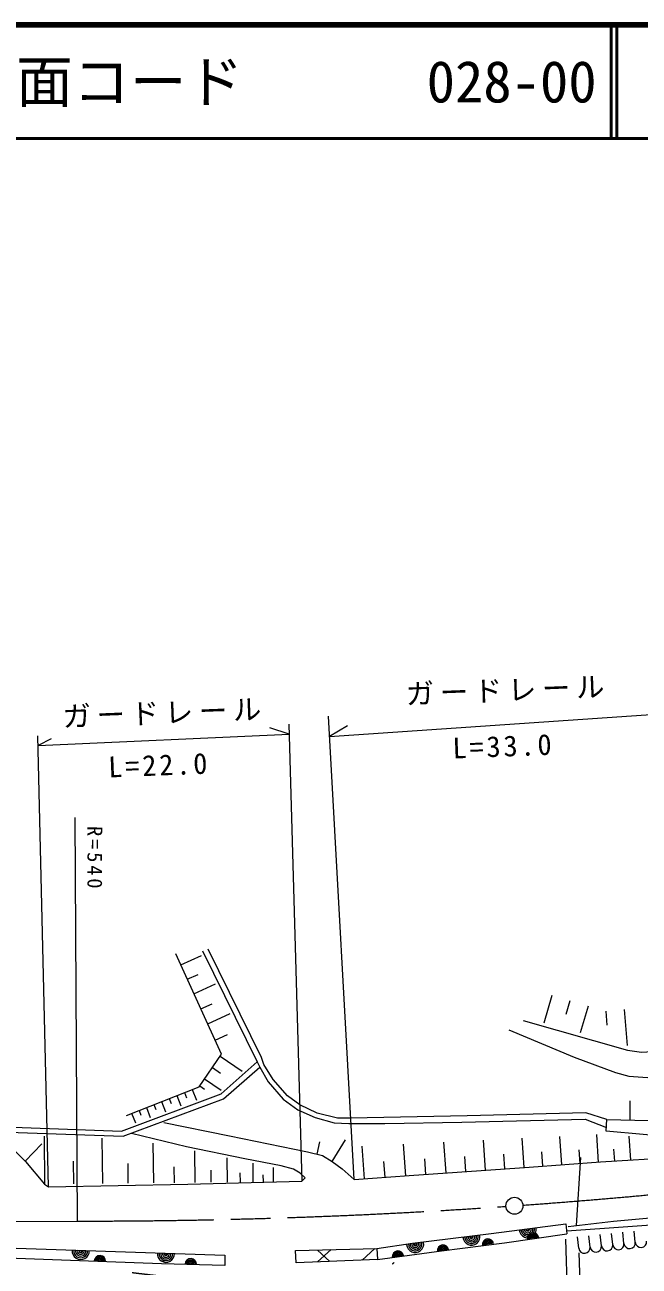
# Model space of a CAD drawing. Units: millimetres, scale not verified. Extents: x 40000 to 680000, y 20000 to 380000.
# Drawn here: x 126147 to 180230, y 270744 to 380000 of the extents above; entities that cross this region are included whole.
import ezdxf
from ezdxf.enums import TextEntityAlignment as Align

# ---------------------------------------------------------------- set-up
doc = ezdxf.new("R2010")
doc.units = ezdxf.units.MM
doc.header["$LTSCALE"] = 1000
doc.linetypes.add('CHAIN', pattern=[18.5, 12, -1.5, 3.5, -1.5])
doc.linetypes.add('DASHED_SPACED', pattern=[12, 6, -6])
for name, color, linetype, lineweight in [('M-TTL', 2, 'Continuous', 140), ('M-TTL-LINE', 7, 'Continuous', 50), ('M-WORK', 1, 'Continuous', 13)]:
    doc.layers.add(name, color=color, linetype=linetype, lineweight=lineweight)
doc.layers.add('M-TTL-TXT', color=7, linetype='Continuous')
doc.styles.add('ＭＳ ゴシック', font='')
doc.styles.get('ＭＳ ゴシック').set_extended_font_data('MS Gothic')

msp = doc.modelspace()

# ---------------------------------------------------------------- hatches: boundary and pattern name
at = {"layer": 'M-WORK'}
h = msp.add_hatch(dxfattribs=at)
h.set_pattern_fill('USER', color=256, style=0, pattern_type=2)
h.set_pattern_definition([(42.22, (152492, 271630), (-1680, 1851.4), []), (137.48, (152492, 271630), (-2703.5, -2948), [])])
h.paths.add_polyline_path([(150020, 271033), (157184, 271343), (157146, 272309), (149978, 272111)])

# ---------------------------------------------------------------- linework, layer by layer
at = {"layer": 'M-TTL'}
msp.add_line((680000, 380000), (40000, 380000), dxfattribs=at)
at = {"layer": 'M-TTL-LINE'}
for p, q in [((177750, 380000), (177750, 370000)), ((178250, 380000), (178250, 370000)), ((40000, 370000), (680000, 370000))]:
    msp.add_line(p, q, dxfattribs=at)
at = {"layer": 'M-WORK'}
for p, q in [((155144, 278381), (152880, 319166)), ((149399, 318444), (150539, 278212)), ((128233, 277718), (127288, 317424)), ((130782, 274713), (130569, 310240)), ((139868, 297266), (141693, 298102)), ((140453, 295990), (141403, 296425)), ((141038, 294714), (142937, 295584)), ((172545, 294557), (171843, 292141)), ((174139, 294093), (173787, 292885)), ((141643, 293392), (142632, 293845)), ((142249, 292069), (144226, 292975)), ((175732, 293630), (175049, 291282)), ((177286, 293185), (177396, 291968)), ((178896, 293331), (179184, 290159)), ((142903, 290643), (143977, 291136)), ((143339, 289236), (145292, 287902)), ((143417, 285908), (146597, 288740)), ((142658, 288238), (143386, 287741)), ((140890, 286298), (141258, 285365)), ((141553, 286620), (141967, 286337)), ((141977, 287241), (143433, 286247)), ((138171, 285228), (138521, 284338)), ((138844, 285493), (139019, 285048)), ((139518, 285758), (139876, 284846)), ((140204, 286028), (140383, 285572)), ((179434, 283648), (179441, 285310)), ((135552, 284197), (135886, 283349)), ((136201, 284453), (136367, 284029)), ((136849, 284708), (137191, 283839)), ((137510, 284968), (137681, 284533)), ((127913, 277963), (127867, 282189)), ((133004, 278019), (132960, 282011)), ((170103, 279423), (169923, 282002)), ((173420, 279654), (173245, 282168)), ((176661, 279880), (176490, 282331)), ((179500, 280077), (179353, 282194)), ((126176, 279997), (127659, 281501)), ((137497, 278068), (137459, 281563)), ((141131, 278108), (141101, 280887)), ((151870, 280598), (152131, 281689)), ((153203, 279957), (154383, 281865)), ((156043, 278444), (155845, 281297)), ((159681, 278697), (159487, 281479)), ((163235, 278945), (163047, 281657)), ((166709, 279187), (166525, 281832)), ((171761, 279538), (171674, 280796)), ((175040, 279767), (174955, 280993)), ((178081, 279979), (178007, 281037)), ((130459, 277991), (130437, 279987)), ((135251, 278044), (135232, 279791)), ((143997, 278140), (143974, 280278)), ((146257, 278165), (146239, 279798)), ((157862, 278571), (157765, 279962)), ((161458, 278821), (161364, 280177)), ((164972, 279066), (164880, 280388)), ((168406, 279305), (168316, 280594)), ((139314, 278088), (139299, 279478)), ((142564, 278124), (142553, 279193)), ((145127, 278152), (145118, 278969)), ((147148, 278175), (147141, 278792)), ((148039, 278184), (148025, 279419)), ((173776, 274469), (173859, 273577)), ((174913, 272327), (174810, 273322)), ((175908, 272430), (175805, 273425)), ((176903, 272533), (176800, 273528)), ((177897, 272637), (177794, 273631)), ((178892, 272740), (178789, 273735)), ((179887, 272843), (179784, 273838)), ((174342, 251148), (173783, 273125))]:
    msp.add_line(p, q, dxfattribs=at)
at = {"layer": 'M-WORK', "linetype": 'DASHED_SPACED'}
msp.add_line((174714, 274318), (175252, 282894), dxfattribs=at)
at = {"layer": 'M-WORK', "linetype": 'CHAIN'}
msp.add_line((69283, 274345), (130782, 274713), dxfattribs=at)
at = {"layer": 'M-WORK'}
for points in [[(154556, 318302), (152979, 317367), (185135, 319577), (183015, 320258)], [(128464, 317168), (127308, 316580), (149423, 317579), (147711, 318114)], [(141776, 298499), (146597, 288740), (146833, 288266), (147568, 286980), (148885, 285435), (150179, 284518), (151705, 283827), (153392, 283360), (154677, 283289), (157845, 283291), (164612, 283432), (175463, 283684), (177346, 282959)], [(177374, 283657), (175538, 284243), (165099, 283983), (154827, 283779), (153661, 283768), (151870, 284215), (150348, 284930), (149274, 285727), (148004, 287161), (147200, 288485), (146985, 289113), (142286, 298654)], [(135087, 284014), (141496, 286536), (143464, 289418), (139428, 298226)], [(168753, 291557), (174507, 289131), (178151, 287785), (179312, 287467), (180962, 287338), (182194, 287386), (184157, 287897), (188135, 289478), (190845, 290696), (193777, 292454), (198303, 295484)], [(170028, 292368), (179200, 289749), (180440, 289579), (183263, 289761), (184524, 289991), (187317, 290934), (191091, 292786), (194777, 295033)], [(134795, 282198), (143651, 285482), (146833, 288266)], [(173974, 274232), (177955, 274693), (186689, 275483), (195751, 276318), (206490, 277581), (216407, 278812), (226925, 280163), (235901, 281333), (245074, 282438), (251610, 283562), (262685, 285491), (268521, 286564), (272719, 284961), (273974, 284429), (275323, 283320), (276175, 281914), (276643, 280457), (277479, 277611), (280002, 268923), (282588, 259771)], [(69227, 283653), (80482, 282781), (85990, 284204), (108424, 283588), (134657, 282621), (143417, 285908)], [(282319, 258291), (277850, 273900), (276066, 280126), (275536, 281642), (274891, 282681), (274160, 283451), (273239, 284116), (271102, 284953), (268501, 285916), (260793, 284456), (253227, 283099), (247701, 282135), (242551, 281452), (237422, 280866), (230223, 280006), (222236, 278898), (212201, 277590), (203991, 276595), (195318, 275702), (184598, 274585), (173864, 273839)], [(69230, 283143), (80602, 282225), (86182, 283651), (106179, 283193), (134795, 282198)], [(138389, 283396), (144155, 282216), (151019, 280801), (152354, 280482), (153213, 279951), (154092, 279308), (155144, 278381), (159976, 278722), (170542, 279458), (176837, 279920), (183545, 280337)], [(187086, 281748), (177333, 282624), (177374, 283657), (184814, 283474)], [(125099, 281058), (126211, 279962), (127885, 277963), (128233, 277718), (140494, 277968), (150539, 278212), (150817, 278513), (150399, 278916), (149787, 279295), (148728, 279588), (145511, 280205), (140375, 281248), (135525, 282414)], [(157146, 272309), (160273, 272760), (167205, 273634), (173776, 274469)], [(157184, 271343), (162815, 272085), (168374, 272808), (173859, 273577)], [(174906, 271931), (176016, 239896), (138455, 239208)]]:
    msp.add_lwpolyline(points, dxfattribs=at)
for points in [[(118383, 272549), (143759, 271707), (143757, 270812), (138188, 270959), (130970, 271211), (123800, 271489), (119851, 271651), (118432, 271668)], [(149978, 272111), (157146, 272309), (157184, 271343), (150020, 271033)]]:
    msp.add_lwpolyline(points, close=True, dxfattribs=at)
msp.add_circle((169250, 276057), 750, dxfattribs=at)
at = {"layer": 'M-WORK', "linetype": 'CHAIN'}
for start, end in [(274.12383, 277.84166), (269.9593, 273.96469)]:
    msp.add_arc((131165, 814713), 540000, start, end, dxfattribs=at)
at = {"layer": 'M-WORK'}
for centre, radius, start, end in [((165467, 273341), 752, 183.70643, 11.09687), ((165467, 273341), 601, 182.78082, 12.02248), ((165467, 273341), 451, 181.23532, 13.56798), ((165467, 273341), 301, 178.12959, 16.67372), ((165467, 273341), 150, 168.60288, 26.20042), ((165467, 273341), 100, 158.43012, 36.37318), ((166921, 272648), 500, 7.6327, 187.6327), ((170426, 273985), 752, 183.70643, 11.09687), ((170426, 273985), 601, 182.78082, 12.02248), ((170426, 273985), 451, 181.23532, 13.56798), ((170426, 273985), 301, 178.12959, 16.67372), ((170426, 273985), 150, 168.60288, 26.20042), ((170426, 273985), 100, 158.43012, 36.37318), ((170886, 273179), 500, 7.6327, 187.6327), ((170886, 273179), 400, 7.6327, 187.6327), ((170886, 273179), 300, 7.6327, 187.6327), ((170886, 273179), 200, 7.6327, 187.6327), ((170886, 273179), 100, 7.6327, 187.6327), ((170886, 273179), 100, 7.6327, 187.6327), ((131069, 272080), 752, 174.4029, 1.79334), ((131069, 272080), 601, 173.47729, 2.71895), ((131069, 272080), 451, 171.93179, 4.26445), ((131069, 272080), 301, 168.82605, 7.37019), ((131069, 272080), 150, 159.29935, 16.89689), ((131069, 272080), 100, 149.12659, 27.06965), ((158992, 271585), 500, 7.6327, 187.6327), ((160509, 272697), 752, 183.70643, 11.09687), ((160509, 272697), 601, 182.78082, 12.02248), ((160509, 272697), 451, 181.23532, 13.56798), ((160509, 272697), 301, 178.12959, 16.67372), ((160509, 272697), 150, 168.60288, 26.20042), ((160509, 272697), 100, 158.43012, 36.37318), ((162957, 272116), 500, 7.6327, 187.6327), ((162957, 272116), 400, 7.6327, 187.6327), ((162957, 272116), 300, 7.6327, 187.6327), ((162957, 272116), 200, 7.6327, 187.6327), ((162957, 272116), 100, 7.6327, 187.6327), ((162957, 272116), 100, 7.6327, 187.6327), ((166921, 272648), 400, 7.6327, 187.6327), ((166921, 272648), 300, 7.6327, 187.6327), ((166921, 272648), 200, 7.6327, 187.6327), ((166921, 272648), 100, 7.6327, 187.6327), ((166921, 272648), 100, 7.6327, 187.6327), ((175411, 272379), 500, 185.92537, 5.92537), ((176405, 272482), 500, 185.92537, 5.92537), ((177400, 272585), 500, 185.92537, 5.92537), ((178395, 272688), 500, 185.92537, 5.92537), ((179389, 272792), 500, 185.92537, 5.92537), ((180384, 272895), 500, 185.92537, 5.92537), ((132763, 271184), 500, 358.06268, 178.06268), ((132763, 271184), 400, 358.06268, 178.06268), ((132763, 271184), 300, 358.06268, 178.06268), ((132763, 271184), 200, 358.06268, 178.06268), ((132763, 271184), 100, 358.06268, 178.06268), ((132763, 271184), 100, 358.06268, 178.06268), ((138565, 271831), 752, 174.4029, 1.79334), ((138565, 271831), 601, 173.47729, 2.71895), ((138565, 271831), 451, 171.93179, 4.26445), ((138565, 271831), 301, 168.82605, 7.37019), ((138565, 271831), 150, 159.29935, 16.89689), ((138565, 271831), 100, 149.12659, 27.06965), ((140759, 270913), 500, 358.06268, 178.06268), ((140759, 270913), 400, 358.06268, 178.06268), ((140759, 270913), 300, 358.06268, 178.06268), ((140759, 270913), 200, 358.06268, 178.06268), ((140759, 270913), 100, 358.06268, 178.06268), ((140759, 270913), 100, 358.06268, 178.06268), ((158992, 271585), 400, 7.6327, 187.6327), ((158992, 271585), 300, 7.6327, 187.6327), ((158992, 271585), 200, 7.6327, 187.6327), ((158992, 271585), 100, 7.6327, 187.6327), ((158992, 271585), 100, 7.6327, 187.6327)]:
    msp.add_arc(centre, radius, start, end, dxfattribs=at)
msp.add_open_spline([(129369, 268689), (129655, 268522), (129772, 268481), (130042, 268377), (130740, 268108), (131195, 268187), (131939, 268112), (133159, 267988), (133851, 268042), (135073, 267959), (136119, 267888), (136705, 267843), (137744, 267708), (138825, 267567), (139442, 267506), (140489, 267201), (141105, 267022), (141414, 266819), (141997, 266550), (142780, 266189), (143207, 265962), (143971, 265563), (144768, 265145), (145158, 264792), (145997, 264464), (146838, 264134), (147346, 264050), (148229, 263857), (148905, 263710), (149290, 263575), (149981, 263603), (150352, 263617), (150559, 263686), (150908, 263816), (151353, 263982), (151560, 264171), (151982, 264390), (152842, 264836), (153306, 265125), (154196, 265508), (154967, 265838), (155430, 265943), (156234, 266183), (156999, 266412), (157436, 266510), (158213, 266695), (159626, 267031), (160420, 267209), (161843, 267497), (163869, 267906), (165010, 268104), (167046, 268457), (168333, 268679), (169052, 268819), (170347, 268988), (171442, 269130), (172059, 269179), (173158, 269274), (174633, 269401), (175461, 269440), (176937, 269549), (179305, 269726), (180629, 269851), (182998, 270010), (184958, 270141), (186056, 270224), (188019, 270277), (190531, 270346), (191940, 270279), (194453, 270285), (197447, 270292), (199124, 270284), (202119, 270316), (205707, 270354), (207721, 270275), (211305, 270454), (212399, 270509), (213016, 270515), (214103, 270659), (215970, 270907), (216995, 271191), (218861, 271449), (220493, 271674), (221406, 272015), (223051, 271925), (223711, 271889), (224105, 271862), (224711, 271600), (225230, 271376), (225495, 271185), (225945, 270842), (226407, 270489), (226603, 270218), (227027, 269819), (227483, 269391), (227779, 269190), (228198, 268725), (228660, 268214), (228801, 267986), (229242, 267304)], degree=3, knots=[0, 0, 0, 0, 1, 1, 1, 2, 2, 2, 3, 3, 3, 4, 4, 4, 5, 5, 5, 6, 6, 6, 7, 7, 7, 8, 8, 8, 9, 9, 9, 10, 10, 10, 11, 11, 11, 12, 12, 12, 13, 13, 13, 14, 14, 14, 15, 15, 15, 16, 16, 16, 17, 17, 17, 18, 18, 18, 19, 19, 19, 20, 20, 20, 21, 21, 21, 22, 22, 22, 23, 23, 23, 24, 24, 24, 25, 25, 25, 26, 26, 26, 27, 27, 27, 28, 28, 28, 29, 29, 29, 30, 30, 30, 31, 31, 31, 32, 32, 32, 33, 33, 33, 33], dxfattribs=at)
at = {"layer": 'M-WORK', "linetype": 'DASHED_SPACED'}
msp.add_open_spline([(135583, 270185), (138602, 269826), (139418, 269754), (141856, 269342), (143166, 269122), (143905, 269019), (145202, 268730), (146098, 268531), (146585, 268359), (147481, 268158), (148351, 267962), (148836, 267815), (149723, 267729), (150563, 267647), (151048, 267626), (151883, 267748), (152583, 267850), (152976, 267944), (153640, 268187), (154929, 268658), (155698, 268875), (156841, 269633), (157595, 270133), (157888, 270359), (158656, 271074)], degree=3, knots=[0, 0, 0, 0, 1, 1, 1, 2, 2, 2, 3, 3, 3, 4, 4, 4, 5, 5, 5, 6, 6, 6, 7, 7, 7, 8, 8, 8, 8], dxfattribs=at)

# ---------------------------------------------------------------- texts
at = {"layer": 'M-TTL-TXT', "style": 'ＭＳ ゴシック'}
for s, p in [('図面コード', (120380, 375000)), ('028-00', (161521, 375000))]:
    msp.add_text(s, height=3666, dxfattribs=at).set_placement(p, align=Align.MIDDLE_LEFT)
at = {"layer": 'M-WORK', "attachment_point": 5, "style": 'ＭＳ ゴシック'}
for s, insert, char_height, rotation in [('\\T1.2;ガードレール', (168674, 321397), 1833, 2.22), ('\\T1.2;ガードレール', (138465, 319410), 1833, 2.22), ('\\T1.2;L=33.0', (168279, 316496), 1833, 2.22), ('\\T1.2;L=22.0', (137976, 314831), 1833, 2.22), ('\\T1.28;R=540', (132309, 306606), 1320, 269.906)]:
    msp.add_mtext(s, dxfattribs=dict(at, insert=insert, char_height=char_height, rotation=rotation))

doc.saveas('drawing.dxf')
